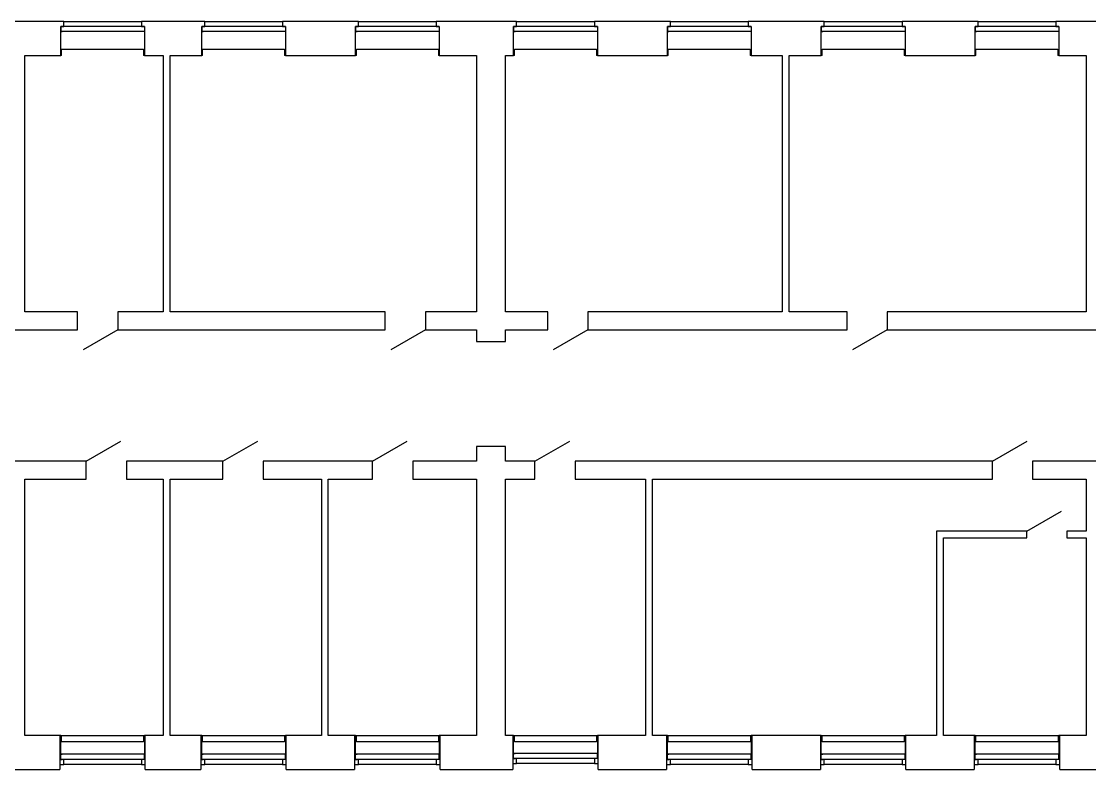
# Model space of a CAD drawing. Extents: x -3418 to 96476, y 8642 to 31162.
# Drawn here: x 22807 to 47807, y 11142 to 28662 of the extents above; entities that cross this region are included whole.
import ezdxf

# ---------------------------------------------------------------- set-up
doc = ezdxf.new("R2010")
doc.units = 0
for name, color, linetype in [('ДВЕРИ', 7, 'CONTINUOUS'), ('КАРКАС_ИМПОСТ', 7, 'CONTINUOUS'), ('ОКНА', 7, 'CONTINUOUS'), ('ПАНЕЛЬ', 7, 'CONTINUOUS'), ('СТЕНЫ', 7, 'CONTINUOUS'), ('СТЕНЫ_РАЗРЕЗ', 7, 'CONTINUOUS')]:
    doc.layers.add(name, color=color, linetype=linetype)

# ---------------------------------------------------------------- blocks, each defined once
blk = doc.blocks.new('ИРНИТУ-ОКНО-ГОСТ23166-99_0')
at = {"layer": 'КАРКАС_ИМПОСТ'}
for p, q in [((-1018.1, 220), (941.9, 220)), ((-1018.1, 220), (-1018.1, 100)), ((-1018.1, 220), (-983.1, 220)), ((-1018.1, 100), (941.9, 100)), ((-1018.1, 100), (-983.1, 100)), ((941.9, 220), (906.9, 220)), ((941.9, 100), (906.9, 100)), ((941.9, 220), (941.9, 100))]:
    blk.add_line(p, q, dxfattribs=at)
blk = doc.blocks.new('ИРНИТУ-ОКНО-ГОСТ23166-99_4')
at = {"layer": 'КАРКАС_ИМПОСТ'}
for p, q in [((-1018.1, 210), (941.9, 210)), ((-1018.1, 210), (-1018.1, 90)), ((-1018.1, 210), (-983.1, 210)), ((-1018.1, 90), (941.9, 90)), ((-1018.1, 90), (-983.1, 90)), ((941.9, 210), (906.9, 210)), ((941.9, 90), (906.9, 90)), ((941.9, 210), (941.9, 90))]:
    blk.add_line(p, q, dxfattribs=at)
blk = doc.blocks.new('ИРНИТУ_ДВЕРЬ_ОДНОПОЛЬНАЯ_Д')
at = {"layer": 'ПАНЕЛЬ'}
blk.add_line((-470, 210), (344.06388, 680), dxfattribs=at)
blk = doc.blocks.new('ИРНИТУ_ДВЕРЬ_ОДНОПОЛЬНАЯ_0')
at = {"layer": 'ПАНЕЛЬ'}
blk.add_line((-470, 80), (344.06388, 550), dxfattribs=at)
blk = doc.blocks.new('ИРНИТУ-ОКНО-ГОСТ23166-99_3')
at = {"layer": 'КАРКАС_ИМПОСТ'}
for p, q in [((-1018.1, -160), (941.9, -160)), ((-1018.1, -280), (-1018.1, -160)), ((-1018.1, -160), (-983.1, -160)), ((941.9, -160), (906.9, -160)), ((941.9, -280), (941.9, -160)), ((-1018.1, -280), (941.9, -280)), ((-1018.1, -280), (-983.1, -280)), ((941.9, -280), (906.9, -280))]:
    blk.add_line(p, q, dxfattribs=at)

msp = doc.modelspace()

# ---------------------------------------------------------------- linework, layer by layer
at = {"layer": 'СТЕНЫ'}
for p, q in [((23797.153265, 28661.891689), (25617.153265, 28661.891689)), ((27097.153265, 28661.891689), (28917.153265, 28661.891689)), ((30697.153265, 28661.891689), (32517.153265, 28661.891689)), ((34397.153265, 28661.891689), (36217.153265, 28661.891689)), ((37997.153265, 28661.891689), (39817.153265, 28661.891689)), ((41597.153265, 28661.891689), (43417.153265, 28661.891689)), ((45197.153265, 28661.891689), (47017.153265, 28661.891689)), ((23746.632057, 27861.891689), (23746.632057, 28011.891689)), ((23746.632057, 28011.891689), (25666.632057, 28011.891689)), ((25666.632057, 28011.891689), (25666.632057, 27861.891689)), ((27046.632057, 27861.891689), (27046.632057, 28011.891689)), ((27046.632057, 28011.891689), (28966.632057, 28011.891689)), ((28966.632057, 28011.891689), (28966.632057, 27861.891689)), ((30646.632057, 27861.891689), (30646.632057, 28011.891689)), ((30646.632057, 28011.891689), (32566.632057, 28011.891689)), ((32566.632057, 28011.891689), (32566.632057, 27861.891689)), ((34346.632057, 27861.891689), (34346.632057, 28011.891689)), ((34346.632057, 28011.891689), (36266.632057, 28011.891689)), ((36266.632057, 28011.891689), (36266.632057, 27861.891689)), ((37946.632057, 27861.891689), (37946.632057, 28011.891689)), ((37946.632057, 28011.891689), (39866.632057, 28011.891689)), ((39866.632057, 28011.891689), (39866.632057, 27861.891689)), ((41546.632057, 27861.891689), (41546.632057, 28011.891689)), ((41546.632057, 28011.891689), (43466.632057, 28011.891689)), ((43466.632057, 28011.891689), (43466.632057, 27861.891689)), ((45146.632057, 27861.891689), (45146.632057, 28011.891689)), ((45146.632057, 28011.891689), (47066.632057, 28011.891689)), ((47066.632057, 28011.891689), (47066.632057, 27861.891689)), ((23746.632057, 27861.891689), (23727.153265, 27861.891689)), ((25687.153265, 27861.891689), (25666.632057, 27861.891689)), ((27046.632057, 27861.891689), (27027.153265, 27861.891689)), ((28987.153265, 27861.891689), (28966.632057, 27861.891689)), ((30646.632057, 27861.891689), (30627.153265, 27861.891689)), ((32587.153265, 27861.891689), (32566.632057, 27861.891689)), ((34346.632057, 27861.891689), (34327.153265, 27861.891689)), ((36287.153265, 27861.891689), (36266.632057, 27861.891689)), ((37946.632057, 27861.891689), (37927.153265, 27861.891689)), ((39887.153265, 27861.891689), (39866.632057, 27861.891689)), ((41546.632057, 27861.891689), (41527.153265, 27861.891689)), ((43487.153265, 27861.891689), (43466.632057, 27861.891689)), ((45146.632057, 27861.891689), (45127.153265, 27861.891689)), ((47087.153265, 27861.891689), (47066.632057, 27861.891689)), ((23727.153265, 11941.891689), (25687.153265, 11941.891689)), ((23747.153265, 11791.891689), (23747.153265, 11941.891689)), ((25667.153265, 11791.891689), (23747.153265, 11791.891689)), ((25667.153265, 11941.891689), (25667.153265, 11791.891689)), ((27027.153265, 11941.891689), (28987.153265, 11941.891689)), ((27047.153265, 11791.891689), (27047.153265, 11941.891689)), ((28967.153265, 11791.891689), (27047.153265, 11791.891689)), ((28967.153265, 11941.891689), (28967.153265, 11791.891689)), ((30627.153265, 11941.891689), (32587.153265, 11941.891689)), ((30647.153265, 11791.891689), (30647.153265, 11941.891689)), ((32567.153265, 11791.891689), (30647.153265, 11791.891689)), ((32567.153265, 11941.891689), (32567.153265, 11791.891689)), ((34327.153265, 11941.891689), (36287.153265, 11941.891689)), ((34347.153265, 11791.891689), (34347.153265, 11941.891689)), ((36267.153265, 11791.891689), (34347.153265, 11791.891689)), ((36267.153265, 11941.891689), (36267.153265, 11791.891689)), ((37927.153265, 11941.891689), (39887.153265, 11941.891689)), ((37947.153265, 11791.891689), (37947.153265, 11941.891689)), ((39867.153265, 11791.891689), (37947.153265, 11791.891689)), ((39867.153265, 11941.891689), (39867.153265, 11791.891689)), ((41527.153265, 11941.891689), (43487.153265, 11941.891689)), ((41547.153265, 11791.891689), (41547.153265, 11941.891689)), ((43467.153265, 11791.891689), (41547.153265, 11791.891689)), ((43467.153265, 11941.891689), (43467.153265, 11791.891689)), ((45127.153265, 11941.891689), (47087.153265, 11941.891689)), ((45147.153265, 11791.891689), (45147.153265, 11941.891689)), ((47067.153265, 11791.891689), (45147.153265, 11791.891689)), ((47067.153265, 11941.891689), (47067.153265, 11791.891689)), ((25617.153265, 11261.891689), (23797.153265, 11261.891689)), ((28917.153265, 11261.891689), (27097.153265, 11261.891689)), ((32517.153265, 11261.891689), (30697.153265, 11261.891689)), ((36217.153265, 11281.891689), (34397.153265, 11281.891689)), ((39817.153265, 11261.891689), (37997.153265, 11261.891689)), ((43417.153265, 11261.891689), (41597.153265, 11261.891689)), ((47017.153265, 11261.891689), (45197.153265, 11261.891689))]:
    msp.add_line(p, q, dxfattribs=at)
at = {"layer": 'СТЕНЫ_РАЗРЕЗ'}
for p, q in [((23797.153265, 28661.891689), (22117.153265, 28661.891689)), ((23727.153265, 27861.891689), (23727.153265, 28541.891689)), ((23727.153265, 28541.891689), (23797.153265, 28541.891689)), ((23797.153265, 28541.891689), (23797.153265, 28661.891689)), ((27097.153265, 28661.891689), (25617.153265, 28661.891689)), ((25617.153265, 28661.891689), (25617.153265, 28541.891689)), ((25617.153265, 28541.891689), (25687.153265, 28541.891689)), ((25687.153265, 28541.891689), (25687.153265, 27861.891689)), ((27027.153265, 27861.891689), (27027.153265, 28541.891689)), ((27027.153265, 28541.891689), (27097.153265, 28541.891689)), ((27097.153265, 28541.891689), (27097.153265, 28661.891689)), ((30697.153265, 28661.891689), (28917.153265, 28661.891689)), ((28917.153265, 28661.891689), (28917.153265, 28541.891689)), ((28917.153265, 28541.891689), (28987.153265, 28541.891689)), ((28987.153265, 28541.891689), (28987.153265, 27861.891689)), ((30627.153265, 27861.891689), (30627.153265, 28541.891689)), ((30627.153265, 28541.891689), (30697.153265, 28541.891689)), ((30697.153265, 28541.891689), (30697.153265, 28661.891689)), ((34397.153265, 28661.891689), (32517.153265, 28661.891689)), ((32517.153265, 28661.891689), (32517.153265, 28541.891689)), ((32517.153265, 28541.891689), (32587.153265, 28541.891689)), ((32587.153265, 28541.891689), (32587.153265, 27861.891689)), ((34327.153265, 27861.891689), (34327.153265, 28541.891689)), ((34327.153265, 28541.891689), (34397.153265, 28541.891689)), ((34397.153265, 28541.891689), (34397.153265, 28661.891689)), ((37997.153265, 28661.891689), (36217.153265, 28661.891689)), ((36217.153265, 28661.891689), (36217.153265, 28541.891689)), ((36217.153265, 28541.891689), (36287.153265, 28541.891689)), ((36287.153265, 28541.891689), (36287.153265, 27861.891689)), ((37927.153265, 27861.891689), (37927.153265, 28541.891689)), ((37927.153265, 28541.891689), (37997.153265, 28541.891689)), ((37997.153265, 28541.891689), (37997.153265, 28661.891689)), ((41597.153265, 28661.891689), (39817.153265, 28661.891689)), ((39817.153265, 28661.891689), (39817.153265, 28541.891689)), ((39817.153265, 28541.891689), (39887.153265, 28541.891689)), ((39887.153265, 28541.891689), (39887.153265, 27861.891689)), ((41527.153265, 27861.891689), (41527.153265, 28541.891689)), ((41527.153265, 28541.891689), (41597.153265, 28541.891689)), ((41597.153265, 28541.891689), (41597.153265, 28661.891689)), ((45197.153265, 28661.891689), (43417.153265, 28661.891689)), ((43417.153265, 28661.891689), (43417.153265, 28541.891689)), ((43417.153265, 28541.891689), (43487.153265, 28541.891689)), ((43487.153265, 28541.891689), (43487.153265, 27861.891689)), ((45127.153265, 27861.891689), (45127.153265, 28541.891689)), ((45127.153265, 28541.891689), (45197.153265, 28541.891689)), ((45197.153265, 28541.891689), (45197.153265, 28661.891689)), ((48897.153265, 28661.891689), (47017.153265, 28661.891689)), ((47017.153265, 28661.891689), (47017.153265, 28541.891689)), ((47017.153265, 28541.891689), (47087.153265, 28541.891689)), ((47087.153265, 28541.891689), (47087.153265, 27861.891689)), ((22887.153265, 27861.891689), (23727.153265, 27861.891689)), ((22887.153265, 21861.891689), (22887.153265, 27861.891689)), ((25687.153265, 27861.891689), (26127.153265, 27861.891689)), ((26127.153265, 27861.891689), (26127.153265, 21861.891689)), ((26287.153265, 27861.891689), (27027.153265, 27861.891689)), ((26287.153265, 21861.891689), (26287.153265, 27861.891689)), ((28987.153265, 27861.891689), (30627.153265, 27861.891689)), ((32587.153265, 27861.891689), (33454.653265, 27861.891689)), ((33454.653265, 27861.891689), (33454.653265, 21861.891689)), ((34134.653265, 27861.891689), (34327.153265, 27861.891689)), ((34134.653265, 21861.891689), (34134.653265, 27861.891689)), ((36287.153265, 27861.891689), (37927.153265, 27861.891689)), ((39887.153265, 27861.891689), (40614.653265, 27861.891689)), ((40614.653265, 27861.891689), (40614.653265, 21861.891689)), ((40774.653265, 27861.891689), (41527.153265, 27861.891689)), ((40774.653265, 21861.891689), (40774.653265, 27861.891689)), ((43487.153265, 27861.891689), (45127.153265, 27861.891689)), ((47087.153265, 27861.891689), (47727.153265, 27861.891689)), ((47727.153265, 27861.891689), (47727.153265, 21861.891689)), ((24124.653265, 21861.891689), (22887.153265, 21861.891689)), ((24124.653265, 21441.891689), (24124.653265, 21861.891689)), ((26127.153265, 21861.891689), (25064.653265, 21861.891689)), ((25064.653265, 21861.891689), (25064.653265, 21441.891689)), ((31324.653265, 21861.891689), (26287.153265, 21861.891689)), ((31324.653265, 21441.891689), (31324.653265, 21861.891689)), ((33454.653265, 21861.891689), (32264.653265, 21861.891689)), ((32264.653265, 21861.891689), (32264.653265, 21441.891689)), ((35124.653265, 21861.891689), (34134.653265, 21861.891689)), ((35124.653265, 21441.891689), (35124.653265, 21861.891689)), ((40614.653265, 21861.891689), (36064.653265, 21861.891689)), ((36064.653265, 21861.891689), (36064.653265, 21441.891689)), ((42132.153265, 21861.891689), (40774.653265, 21861.891689)), ((42132.153265, 21441.891689), (42132.153265, 21861.891689)), ((47727.153265, 21861.891689), (43072.153265, 21861.891689)), ((43072.153265, 21861.891689), (43072.153265, 21441.891689)), ((21664.653265, 21441.891689), (24124.653265, 21441.891689)), ((25064.653265, 21441.891689), (31324.653265, 21441.891689)), ((32264.653265, 21441.891689), (33454.653265, 21441.891689)), ((33454.653265, 21441.891689), (33454.653265, 21162.842123)), ((34134.653265, 21441.891689), (35124.653265, 21441.891689)), ((34134.653265, 21162.842123), (34134.653265, 21441.891689)), ((36064.653265, 21441.891689), (42132.153265, 21441.891689)), ((43072.153265, 21441.891689), (49332.153265, 21441.891689)), ((33454.653265, 21162.842123), (34134.653265, 21162.842123)), ((33454.653265, 18706.639434), (33454.653265, 18361.891689)), ((34134.653265, 18706.639434), (33454.653265, 18706.639434)), ((34134.653265, 18361.891689), (34134.653265, 18706.639434)), ((24324.653265, 18361.891689), (21567.153265, 18361.891689)), ((24324.653265, 17941.891689), (24324.653265, 18361.891689)), ((27524.653265, 18361.891689), (25264.653265, 18361.891689)), ((25264.653265, 18361.891689), (25264.653265, 17941.891689)), ((27524.653265, 17941.891689), (27524.653265, 18361.891689)), ((31024.653265, 18361.891689), (28464.653265, 18361.891689)), ((28464.653265, 18361.891689), (28464.653265, 17941.891689)), ((31024.653265, 17941.891689), (31024.653265, 18361.891689)), ((33454.653265, 18361.891689), (31964.653265, 18361.891689)), ((31964.653265, 18361.891689), (31964.653265, 17941.891689)), ((34824.653265, 18361.891689), (34134.653265, 18361.891689)), ((34824.653265, 17941.891689), (34824.653265, 18361.891689)), ((45532.153265, 18361.891689), (35764.653265, 18361.891689)), ((35764.653265, 18361.891689), (35764.653265, 17941.891689)), ((45532.153265, 17941.891689), (45532.153265, 18361.891689)), ((49232.153265, 18361.891689), (46472.153265, 18361.891689)), ((46472.153265, 18361.891689), (46472.153265, 17941.891689)), ((22887.153265, 17941.891689), (24324.653265, 17941.891689)), ((22887.153265, 11941.891689), (22887.153265, 17941.891689)), ((25264.653265, 17941.891689), (26127.153265, 17941.891689)), ((26127.153265, 17941.891689), (26127.153265, 11941.891689)), ((26287.153265, 17941.891689), (27524.653265, 17941.891689)), ((26287.153265, 11941.891689), (26287.153265, 17941.891689)), ((28464.653265, 17941.891689), (29827.153265, 17941.891689)), ((29827.153265, 17941.891689), (29827.153265, 11941.891689)), ((29987.153265, 17941.891689), (31024.653265, 17941.891689)), ((29987.153265, 11941.891689), (29987.153265, 17941.891689)), ((31964.653265, 17941.891689), (33454.653265, 17941.891689)), ((33454.653265, 17941.891689), (33454.653265, 11941.891689)), ((34134.653265, 17941.891689), (34824.653265, 17941.891689)), ((34134.653265, 11941.891689), (34134.653265, 17941.891689)), ((35764.653265, 17941.891689), (37414.653265, 17941.891689)), ((37414.653265, 17941.891689), (37414.653265, 11941.891689)), ((37574.653265, 17941.891689), (45532.153265, 17941.891689)), ((37574.653265, 11941.891689), (37574.653265, 17941.891689)), ((46472.153265, 17941.891689), (47727.153265, 17941.891689)), ((47727.153265, 17941.891689), (47727.153265, 16726.639434)), ((44227.153265, 16726.639434), (44227.153265, 11941.891689)), ((46337.153265, 16726.639434), (44227.153265, 16726.639434)), ((44387.153265, 11941.891689), (44387.153265, 16566.639434)), ((44387.153265, 16566.639434), (46337.153265, 16566.639434)), ((46337.153265, 16566.639434), (46337.153265, 16726.639434)), ((47727.153265, 16726.639434), (47277.153265, 16726.639434)), ((47277.153265, 16726.639434), (47277.153265, 16566.639434)), ((47277.153265, 16566.639434), (47727.153265, 16566.639434)), ((47727.153265, 16566.639434), (47727.153265, 11941.891689)), ((23727.153265, 11941.891689), (22887.153265, 11941.891689)), ((23707.153265, 11941.891689), (23707.153265, 11141.891689)), ((23727.153265, 11381.891689), (23727.153265, 11941.891689)), ((26127.153265, 11941.891689), (25687.153265, 11941.891689)), ((25687.153265, 11941.891689), (25687.153265, 11381.891689)), ((25707.153265, 11141.891689), (25707.153265, 11941.891689)), ((27027.153265, 11941.891689), (26287.153265, 11941.891689)), ((27007.153265, 11941.891689), (27007.153265, 11141.891689)), ((27027.153265, 11381.891689), (27027.153265, 11941.891689)), ((29827.153265, 11941.891689), (28987.153265, 11941.891689)), ((28987.153265, 11941.891689), (28987.153265, 11381.891689)), ((29007.153265, 11141.891689), (29007.153265, 11941.891689)), ((30627.153265, 11941.891689), (29987.153265, 11941.891689)), ((30607.153265, 11941.891689), (30607.153265, 11141.891689)), ((30627.153265, 11381.891689), (30627.153265, 11941.891689)), ((33454.653265, 11941.891689), (32587.153265, 11941.891689)), ((32587.153265, 11941.891689), (32587.153265, 11381.891689)), ((32607.153265, 11141.891689), (32607.153265, 11941.891689)), ((34327.153265, 11941.891689), (34134.653265, 11941.891689)), ((34307.153265, 11941.891689), (34307.153265, 11141.891689)), ((34327.153265, 11401.891689), (34327.153265, 11941.891689)), ((37414.653265, 11941.891689), (36287.153265, 11941.891689)), ((36287.153265, 11941.891689), (36287.153265, 11401.891689)), ((36307.153265, 11141.891689), (36307.153265, 11941.891689)), ((37927.153265, 11941.891689), (37574.653265, 11941.891689)), ((37907.153265, 11941.891689), (37907.153265, 11141.891689)), ((37927.153265, 11381.891689), (37927.153265, 11941.891689)), ((41527.153265, 11941.891689), (39887.153265, 11941.891689)), ((39887.153265, 11941.891689), (39887.153265, 11381.891689)), ((39907.153265, 11141.891689), (39907.153265, 11941.891689)), ((41507.153265, 11941.891689), (41507.153265, 11141.891689)), ((41527.153265, 11381.891689), (41527.153265, 11941.891689)), ((44227.153265, 11941.891689), (43487.153265, 11941.891689)), ((43487.153265, 11941.891689), (43487.153265, 11381.891689)), ((43507.153265, 11141.891689), (43507.153265, 11941.891689)), ((45127.153265, 11941.891689), (44387.153265, 11941.891689)), ((45107.153265, 11941.891689), (45107.153265, 11141.891689)), ((45127.153265, 11381.891689), (45127.153265, 11941.891689)), ((47727.153265, 11941.891689), (47087.153265, 11941.891689)), ((47087.153265, 11941.891689), (47087.153265, 11381.891689)), ((47107.153265, 11141.891689), (47107.153265, 11941.891689)), ((23707.153265, 11261.891689), (23797.153265, 11261.891689)), ((23797.153265, 11381.891689), (23727.153265, 11381.891689)), ((23797.153265, 11261.891689), (23797.153265, 11381.891689)), ((25687.153265, 11381.891689), (25617.153265, 11381.891689)), ((25617.153265, 11381.891689), (25617.153265, 11261.891689)), ((25617.153265, 11261.891689), (25707.153265, 11261.891689)), ((27007.153265, 11261.891689), (27097.153265, 11261.891689)), ((27097.153265, 11381.891689), (27027.153265, 11381.891689)), ((27097.153265, 11261.891689), (27097.153265, 11381.891689)), ((28987.153265, 11381.891689), (28917.153265, 11381.891689)), ((28917.153265, 11381.891689), (28917.153265, 11261.891689)), ((28917.153265, 11261.891689), (29007.153265, 11261.891689)), ((30607.153265, 11261.891689), (30697.153265, 11261.891689)), ((30697.153265, 11381.891689), (30627.153265, 11381.891689)), ((30697.153265, 11261.891689), (30697.153265, 11381.891689)), ((32587.153265, 11381.891689), (32517.153265, 11381.891689)), ((32517.153265, 11381.891689), (32517.153265, 11261.891689)), ((32517.153265, 11261.891689), (32607.153265, 11261.891689)), ((34307.153265, 11281.891689), (34397.153265, 11281.891689)), ((34397.153265, 11401.891689), (34327.153265, 11401.891689)), ((34397.153265, 11281.891689), (34397.153265, 11401.891689)), ((36287.153265, 11401.891689), (36217.153265, 11401.891689)), ((36217.153265, 11401.891689), (36217.153265, 11281.891689)), ((36217.153265, 11281.891689), (36307.153265, 11281.891689)), ((37907.153265, 11261.891689), (37997.153265, 11261.891689)), ((37997.153265, 11381.891689), (37927.153265, 11381.891689)), ((37997.153265, 11261.891689), (37997.153265, 11381.891689)), ((39887.153265, 11381.891689), (39817.153265, 11381.891689)), ((39817.153265, 11381.891689), (39817.153265, 11261.891689)), ((39817.153265, 11261.891689), (39907.153265, 11261.891689)), ((41507.153265, 11261.891689), (41597.153265, 11261.891689)), ((41597.153265, 11381.891689), (41527.153265, 11381.891689)), ((41597.153265, 11261.891689), (41597.153265, 11381.891689)), ((43487.153265, 11381.891689), (43417.153265, 11381.891689)), ((43417.153265, 11381.891689), (43417.153265, 11261.891689)), ((43417.153265, 11261.891689), (43507.153265, 11261.891689)), ((45107.153265, 11261.891689), (45197.153265, 11261.891689)), ((45197.153265, 11381.891689), (45127.153265, 11381.891689)), ((45197.153265, 11261.891689), (45197.153265, 11381.891689)), ((47087.153265, 11381.891689), (47017.153265, 11381.891689)), ((47017.153265, 11381.891689), (47017.153265, 11261.891689)), ((47017.153265, 11261.891689), (47107.153265, 11261.891689)), ((22207.153265, 11141.891689), (23707.153265, 11141.891689)), ((25707.153265, 11141.891689), (27007.153265, 11141.891689)), ((29007.153265, 11141.891689), (30607.153265, 11141.891689)), ((32607.153265, 11141.891689), (34307.153265, 11141.891689)), ((36307.153265, 11141.891689), (37907.153265, 11141.891689)), ((39907.153265, 11141.891689), (41507.153265, 11141.891689)), ((43507.153265, 11141.891689), (45107.153265, 11141.891689)), ((47107.153265, 11141.891689), (48807.153265, 11141.891689))]:
    msp.add_line(p, q, dxfattribs=at)

# ---------------------------------------------------------------- block references
at = {"layer": 'ДВЕРИ', "rotation": 180}
for p in [(24594.653265, 21651.891689), (31794.653265, 21651.891689), (35594.653265, 21651.891689), (42602.153265, 21651.891689)]:
    msp.add_blockref('ИРНИТУ_ДВЕРЬ_ОДНОПОЛЬНАЯ_Д', p, dxfattribs=at)
at = {"layer": 'ДВЕРИ'}
for name, p in [('ИРНИТУ_ДВЕРЬ_ОДНОПОЛЬНАЯ_Д', (24794.653265, 18151.891689)), ('ИРНИТУ_ДВЕРЬ_ОДНОПОЛЬНАЯ_Д', (27994.653265, 18151.891689)), ('ИРНИТУ_ДВЕРЬ_ОДНОПОЛЬНАЯ_Д', (31494.653265, 18151.891689)), ('ИРНИТУ_ДВЕРЬ_ОДНОПОЛЬНАЯ_Д', (35294.653265, 18151.891689)), ('ИРНИТУ_ДВЕРЬ_ОДНОПОЛЬНАЯ_Д', (46002.153265, 18151.891689)), ('ИРНИТУ_ДВЕРЬ_ОДНОПОЛЬНАЯ_0', (46807.153265, 16646.639434))]:
    msp.add_blockref(name, p, dxfattribs=at)
at = {"layer": 'ОКНА', "rotation": 180}
for name, p in [('ИРНИТУ-ОКНО-ГОСТ23166-99_3', (24669.053265, 28261.891689)), ('ИРНИТУ-ОКНО-ГОСТ23166-99_3', (27969.053265, 28261.891689)), ('ИРНИТУ-ОКНО-ГОСТ23166-99_3', (31569.053265, 28261.891689)), ('ИРНИТУ-ОКНО-ГОСТ23166-99_3', (35269.053265, 28261.891689)), ('ИРНИТУ-ОКНО-ГОСТ23166-99_3', (38869.053265, 28261.891689)), ('ИРНИТУ-ОКНО-ГОСТ23166-99_3', (42469.053265, 28261.891689)), ('ИРНИТУ-ОКНО-ГОСТ23166-99_3', (46069.053265, 28261.891689)), ('ИРНИТУ-ОКНО-ГОСТ23166-99_0', (24669.053265, 11601.891689)), ('ИРНИТУ-ОКНО-ГОСТ23166-99_0', (27969.053265, 11601.891689)), ('ИРНИТУ-ОКНО-ГОСТ23166-99_0', (31569.053265, 11601.891689)), ('ИРНИТУ-ОКНО-ГОСТ23166-99_4', (35269.053265, 11611.891689)), ('ИРНИТУ-ОКНО-ГОСТ23166-99_0', (38869.053265, 11601.891689)), ('ИРНИТУ-ОКНО-ГОСТ23166-99_0', (42469.053265, 11601.891689)), ('ИРНИТУ-ОКНО-ГОСТ23166-99_0', (46069.053265, 11601.891689))]:
    msp.add_blockref(name, p, dxfattribs=at)

doc.saveas('drawing.dxf')
